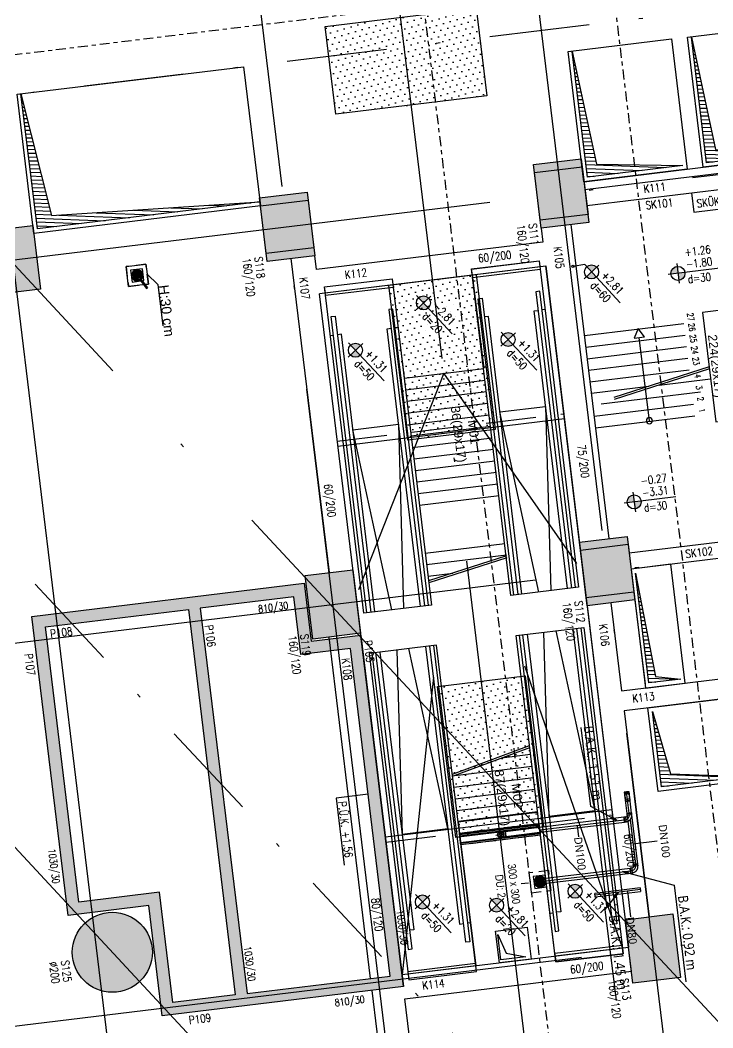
# Model space of a CAD drawing. Header units: millimetres. Extents: x 400408 to 401363, y 4543987 to 4544157.
# Drawn here: x 400448.41 to 400465.71, y 4544055.8 to 4544080.97 of the extents above; entities that cross this region are included whole.
import ezdxf
from ezdxf.enums import TextEntityAlignment as Align

# ---------------------------------------------------------------- set-up
doc = ezdxf.new("R2010")
doc.units = ezdxf.units.MM
for name, pattern in [('AKS', [3, 2.5, -0.25, 0, -0.25]), ('CENTER', [2, 1.25, -0.25, 0.25, -0.25]), ('CIZGI', [0.4, 0.25, -0.15]), ('CONTINU', [0]), ('DASHDOT2', [0.5, 0.25, -0.125, 0, -0.125]), ('HIDDEN', [0.375, 0.25, -0.125])]:
    doc.linetypes.add(name, pattern=pattern)
for name, color, linetype in [('aks prota', 2, 'AKS'), ('altlık_PROTA', 8, 'Continuous'), ('bosluk prota', 2, 'Continuous'), ('boşluk prota', 2, 'Continuous'), ('boşluk taraması prota', 252, 'Continuous'), ('kesit prota', 1, 'Continuous'), ('kiriş boyutu prota', 6, 'Continuous'), ('kiriş prota', 6, 'Continuous'), ('kolon prota', 1, 'Continuous'), ('kolon tarama prota', 252, 'Continuous'), ('lkolon prota', 4, 'Continuous'), ('lperde prota', 4, 'Continuous'), ('merdiven prota', 2, 'Continuous'), ('metraj prota', 2, 'Continuous'), ('not prota', 2, 'Continuous'), ('perde prota', 1, 'Continuous'), ('PRT-AL-TUNEL_EKSENI', 14, 'DASHDOT2'), ('PRT-MI-a_fit_drainage', 10, 'Continuous'), ('PRT-MI-ad_dim', 8, 'Continuous'), ('prt-s-taxis', 7, 'Continuous'), ('skesit prota', 7, 'Continuous'), ('st-s_level (kot)', 6, 'Continuous'), ('st-s_levelmark (kot işareti)', 4, 'Continuous'), ('st_s_not çizgisi', 4, 'CIZGI'), ('st_s_ölçü', 4, 'Continuous'), ('temel prota', 6, 'Continuous'), ('tkolon prota', 6, 'Continuous'), ('tnot prota', 4, 'Continuous'), ('tperde prota', 6, 'Continuous')]:
    doc.layers.add(name, color=color, linetype=linetype)
doc.styles.add('Arial', font='Arial.ttf')
doc.styles.add('Arial Narrow_2', font='Arial Narrow.ttf', dxfattribs={"height": 20})
doc.styles.add('OLCU', font='romanstw.shx')
doc.styles.add('PRT-MI-a_Arial', font='Arial.ttf', dxfattribs={"height": 30})
doc.styles.add('Segoe UI Light', font='', dxfattribs={"width": 0.9, "height": 200})
doc.styles.add('Segoe UI Light_1', font='', dxfattribs={"height": 200})
doc.styles.add('TKIRIS', font='romanstw.shx')
doc.styles.add('tkolon', font='romanstw.shx')
doc.styles.add('TNOT', font='romanstw.shx', dxfattribs={"width": 0.8, "height": 250})
doc.styles.get('Segoe UI Light').set_extended_font_data('Segoe UI Light')
doc.styles.get('Segoe UI Light_1').set_extended_font_data('Segoe UI Light')
pattern_1 = [(312.923994, (399610.2897, 4544334.8982), (0.170302485, 0.049990168), [0, -0.15875])]

# ---------------------------------------------------------------- blocks, each defined once
blk = doc.blocks.new('MEKANİK+2.81')
at = {"layer": 'altlık_PROTA'}
for points in [[(39533, -38578), (39606, -38446), (39570, -38432)], [(38249, -38566), (38145, -38676), (38178, -38699)], [(40033, -38738), (40125, -38858), (40153, -38830)], [(23306, -48817), (23403, -48817), (23381, -48779), (23640, -48630), (23625, -48604), (23366, -48753), (23344, -48715), (23285, -48817)]]:
    blk.add_hatch(color=256, dxfattribs=at).paths.add_polyline_path(points, flags=0)
for p, q in [((39533, -38578), (40025, -37336)), ((40025, -37336), (42455, -37336)), ((38877, -38235), (38877, -37624)), ((38106, -38176), (37569, -38176)), ((38105, -38235), (37569, -38235)), ((37657, -38172), (37625, -38172)), ((37796, -38172), (37752, -38172)), ((38150, -38172), (38106, -38172)), ((38150, -38176), (38106, -38176)), ((38150, -38235), (38106, -38235)), ((39390, -38176), (38150, -38176)), ((38269, -38235), (39389, -38235)), ((39434, -38172), (39390, -38172)), ((39434, -38235), (39390, -38235)), ((39988, -38189), (39988, -39329)), ((39988, -38189), (40077, -38189)), ((40033, -38189), (40033, -39329)), ((40077, -39329), (40077, -38189)), ((37569, -38294), (38106, -38294)), ((37625, -38299), (37657, -38299)), ((37752, -38299), (37796, -38299)), ((38106, -38294), (38150, -38294)), ((38106, -38299), (38150, -38299)), ((38150, -38294), (38157, -38294)), ((38157, -38294), (38162, -38294)), ((38163, -38294), (38301, -38294)), ((38185, -38334), (38185, -38378)), ((38190, -38378), (38190, -40508)), ((38249, -38378), (38249, -38334)), ((38249, -40508), (38249, -38378)), ((38301, -38294), (39390, -38294)), ((38308, -40508), (38308, -38378)), ((38312, -38378), (38312, -38334)), ((39390, -38299), (39434, -38299)), ((39469, -38334), (39469, -38378)), ((39474, -38378), (39474, -40505)), ((39533, -38378), (39533, -38334)), ((39533, -40505), (39533, -38378)), ((39570, -38432), (39533, -38578)), ((39533, -38578), (39606, -38446)), ((39606, -38446), (39570, -38432)), ((39592, -40505), (39592, -38378)), ((39596, -38378), (39596, -38334)), ((38249, -38566), (37819, -39167)), ((38249, -38566), (38145, -38676)), ((38145, -38676), (38178, -38699)), ((38178, -38699), (38249, -38566)), ((40033, -38517), (40677, -38517)), ((40033, -38738), (40125, -38858)), ((40153, -38830), (40033, -38738)), ((40033, -38738), (40422, -39127)), ((40125, -38858), (40153, -38830)), ((37819, -39167), (35834, -39167)), ((40422, -39127), (42708, -39127)), ((40077, -39329), (39988, -39329)), ((38249, -39562), (38539, -39562)), ((38124, -40508), (38154, -40508)), ((38124, -42508), (38124, -40508)), ((38154, -40508), (38169, -40508)), ((38154, -42508), (38154, -40508)), ((38169, -40508), (38324, -40508)), ((38169, -42508), (38169, -40508)), ((38190, -40508), (38190, -41365)), ((38308, -41365), (38308, -40508)), ((38324, -40508), (38344, -40508)), ((38324, -42508), (38324, -40508)), ((38344, -40508), (38374, -40508)), ((38344, -40508), (38344, -42508)), ((38374, -42508), (38374, -40508)), ((39683, -40505), (39383, -40505)), ((39383, -40505), (39383, -40805)), ((39469, -40512), (39469, -40531)), ((39474, -40505), (39474, -40512)), ((39528, -40515), (39528, -40535)), ((39538, -40535), (39538, -40515)), ((39592, -40512), (39592, -40505)), ((39596, -40531), (39596, -40512)), ((39683, -40805), (39683, -40505)), ((39413, -40650), (39393, -40650)), ((39393, -40660), (39413, -40660)), ((39433, -40655), (39633, -40655)), ((39458, -40650), (39438, -40650)), ((39438, -40660), (39458, -40660)), ((39469, -40531), (39469, -40554)), ((39469, -40554), (39469, -40557)), ((39503, -40650), (39483, -40650)), ((39483, -40660), (39503, -40660)), ((39528, -40560), (39528, -40580)), ((39528, -40605), (39528, -40626)), ((39528, -40685), (39528, -40705)), ((39528, -40730), (39528, -40750)), ((39528, -40775), (39528, -40795)), ((39533, -40755), (39533, -40555)), ((39538, -40580), (39538, -40560)), ((39538, -40626), (39538, -40605)), ((39538, -40705), (39538, -40685)), ((39538, -40750), (39538, -40730)), ((39538, -40795), (39538, -40775)), ((39582, -40650), (39562, -40650)), ((39562, -40660), (39582, -40660)), ((39596, -40554), (39596, -40531)), ((39596, -40557), (39596, -40554)), ((39628, -40650), (39607, -40650)), ((39607, -40660), (39628, -40660)), ((39673, -40650), (39653, -40650)), ((39653, -40660), (39673, -40660)), ((39383, -40805), (39683, -40805)), ((39533, -40948), (39533, -41128)), ((38149, -41508), (38349, -41508)), ((38185, -41365), (38185, -41410)), ((38249, -41608), (38249, -41408)), ((38312, -41410), (38312, -41365)), ((38154, -42508), (38124, -42508)), ((38169, -42508), (38154, -42508)), ((38324, -42508), (38169, -42508)), ((38344, -42508), (38324, -42508)), ((38374, -42508), (38344, -42508)), ((23035, -49067), (23035, -48567)), ((23035, -48567), (23535, -48567)), ((23576, -48335), (23285, -48567)), ((23535, -48567), (23535, -49067)), ((23576, -48335), (24611, -48335)), ((23435, -48667), (23135, -48667)), ((23135, -48667), (23135, -48967)), ((23165, -48812), (23145, -48812)), ((23145, -48822), (23165, -48822)), ((23185, -48817), (23285, -48817)), ((23210, -48812), (23190, -48812)), ((23190, -48822), (23210, -48822)), ((23256, -48812), (23235, -48812)), ((23235, -48822), (23256, -48822)), ((23280, -48677), (23280, -48697)), ((23280, -48722), (23280, -48742)), ((23280, -48767), (23280, -48788)), ((23344, -48715), (23285, -48817)), ((23344, -48715), (23285, -48817)), ((23285, -48917), (23285, -48717)), ((23285, -48817), (23403, -48817)), ((23403, -48817), (23285, -48817)), ((23290, -48697), (23290, -48677)), ((23290, -48742), (23290, -48722)), ((23290, -48788), (23290, -48767)), ((23315, -48822), (23335, -48822)), ((23366, -48753), (23344, -48715)), ((23366, -48753), (23344, -48715)), ((23360, -48822), (23380, -48822)), ((23625, -48604), (23366, -48753)), ((23366, -48753), (23625, -48604)), ((23381, -48779), (23640, -48630)), ((23381, -48779), (23640, -48630)), ((23403, -48817), (23381, -48779)), ((23381, -48779), (23403, -48817)), ((23425, -48812), (23405, -48812)), ((23405, -48822), (23425, -48822)), ((23435, -48713), (23435, -48667)), ((23435, -48967), (23435, -48748)), ((23640, -48630), (23625, -48604)), ((23640, -48630), (23625, -48604)), ((23535, -49067), (23035, -49067)), ((23135, -48967), (23435, -48967)), ((23280, -48847), (23280, -48867)), ((23280, -48892), (23280, -48912)), ((23280, -48937), (23280, -48957)), ((23290, -48867), (23290, -48847)), ((23290, -48912), (23290, -48892)), ((23290, -48957), (23290, -48937))]:
    blk.add_line(p, q, dxfattribs=at)
at = {"layer": 'altlık_PROTA', "flags": 128}
for points in [[(37752, -38178), (37746, -38178), (37741, -38178), (37735, -38178), (37730, -38178), (37725, -38178), (37719, -38178), (37714, -38178), (37709, -38178), (37704, -38178), (37699, -38178), (37694, -38178), (37689, -38178), (37684, -38178), (37680, -38178), (37675, -38178), (37671, -38178), (37666, -38178), (37662, -38178), (37658, -38178), (37657, -38178)], [(38260, -38224), (38256, -38219), (38251, -38215), (38246, -38211), (38241, -38208), (38236, -38204), (38231, -38201), (38226, -38198), (38220, -38195), (38215, -38192), (38209, -38190), (38203, -38187), (38197, -38185), (38191, -38184), (38185, -38182), (38179, -38181), (38173, -38180), (38167, -38179), (38160, -38178), (38154, -38178), (38150, -38178)], [(38306, -38334), (38306, -38327), (38305, -38321), (38305, -38315), (38304, -38309), (38303, -38303), (38301, -38297), (38300, -38291), (38298, -38285), (38296, -38279), (38294, -38273), (38291, -38267), (38288, -38262), (38285, -38256), (38282, -38251), (38279, -38246), (38275, -38241), (38271, -38236), (38267, -38231), (38263, -38227), (38260, -38224)], [(39544, -38224), (39540, -38219), (39535, -38215), (39530, -38211), (39525, -38208), (39520, -38204), (39515, -38201), (39510, -38198), (39504, -38195), (39498, -38192), (39493, -38190), (39487, -38187), (39481, -38185), (39475, -38184), (39469, -38182), (39463, -38181), (39457, -38180), (39451, -38179), (39444, -38178), (39438, -38178), (39434, -38178)], [(39590, -38334), (39590, -38327), (39589, -38321), (39589, -38315), (39588, -38309), (39587, -38303), (39585, -38297), (39584, -38291), (39582, -38285), (39580, -38279), (39578, -38273), (39575, -38267), (39572, -38262), (39569, -38256), (39566, -38251), (39563, -38246), (39559, -38241), (39555, -38236), (39551, -38231), (39547, -38227), (39544, -38224)], [(37657, -38292), (37661, -38292), (37665, -38292), (37669, -38292), (37673, -38292), (37678, -38292), (37682, -38292), (37687, -38292), (37692, -38292), (37697, -38292), (37702, -38292), (37707, -38292), (37712, -38292), (37717, -38292), (37723, -38292), (37728, -38292), (37733, -38292), (37739, -38292), (37744, -38292), (37750, -38292), (37752, -38292)], [(38150, -38292), (38152, -38292), (38154, -38293), (38155, -38293), (38157, -38293), (38159, -38293), (38160, -38294), (38162, -38294), (38163, -38295), (38165, -38295), (38166, -38296), (38168, -38296), (38169, -38297), (38171, -38298), (38172, -38299), (38174, -38300), (38175, -38301), (38176, -38302), (38178, -38303), (38179, -38304), (38179, -38305)], [(38179, -38305), (38181, -38306), (38182, -38307), (38183, -38308), (38184, -38310), (38185, -38311), (38186, -38312), (38186, -38314), (38187, -38315), (38188, -38317), (38189, -38318), (38189, -38320), (38190, -38321), (38190, -38323), (38191, -38324), (38191, -38326), (38191, -38328), (38191, -38329), (38191, -38331), (38192, -38333), (38192, -38334)], [(39434, -38292), (39436, -38292), (39438, -38293), (39439, -38293), (39441, -38293), (39442, -38293), (39444, -38294), (39446, -38294), (39447, -38295), (39449, -38295), (39450, -38296), (39452, -38296), (39453, -38297), (39455, -38298), (39456, -38299), (39458, -38300), (39459, -38301), (39460, -38302), (39461, -38303), (39463, -38304), (39463, -38305)], [(39463, -38305), (39465, -38306), (39466, -38307), (39467, -38308), (39468, -38310), (39469, -38311), (39470, -38312), (39470, -38314), (39471, -38315), (39472, -38317), (39472, -38318), (39473, -38320), (39474, -38321), (39474, -38323), (39474, -38324), (39475, -38326), (39475, -38328), (39475, -38329), (39475, -38331), (39476, -38333), (39476, -38334)], [(39476, -40628), (39476, -40625), (39476, -40622), (39476, -40619), (39476, -40616), (39476, -40613), (39476, -40610), (39476, -40606), (39476, -40603), (39476, -40599), (39476, -40596), (39476, -40592), (39476, -40588), (39476, -40584), (39476, -40580), (39476, -40577), (39476, -40573), (39476, -40569), (39476, -40565), (39476, -40561), (39476, -40557), (39476, -40557)], [(39476, -40655), (39476, -40655), (39476, -40655), (39476, -40655), (39476, -40654), (39476, -40653), (39476, -40652), (39476, -40651), (39476, -40650), (39476, -40649), (39476, -40647), (39476, -40646)], [(39533, -40712), (39530, -40712), (39528, -40712), (39526, -40712), (39524, -40712), (39521, -40711), (39519, -40711), (39517, -40710), (39515, -40709), (39513, -40709), (39510, -40708), (39508, -40707), (39506, -40706), (39504, -40705), (39502, -40704), (39500, -40702), (39499, -40701), (39497, -40700), (39495, -40698), (39493, -40697), (39492, -40695), (39490, -40693), (39489, -40692), (39487, -40690), (39486, -40688), (39485, -40686), (39483, -40684), (39482, -40682), (39481, -40680), (39480, -40678), (39479, -40676), (39479, -40674), (39478, -40672), (39477, -40669), (39477, -40667), (39476, -40665), (39476, -40663), (39476, -40660), (39476, -40658), (39476, -40656), (39476, -40655)], [(39590, -40655), (39590, -40658), (39590, -40660), (39589, -40662), (39589, -40664), (39589, -40667), (39588, -40669), (39588, -40671), (39587, -40673), (39586, -40675), (39585, -40677), (39584, -40680), (39583, -40682), (39582, -40684), (39581, -40686), (39580, -40688), (39579, -40689), (39577, -40691), (39576, -40693), (39574, -40695), (39572, -40696), (39571, -40698), (39569, -40699), (39567, -40701), (39565, -40702), (39564, -40703), (39562, -40705), (39560, -40706), (39558, -40707), (39555, -40708), (39553, -40708), (39551, -40709), (39549, -40710), (39547, -40711), (39545, -40711), (39542, -40712), (39540, -40712), (39538, -40712), (39536, -40712), (39533, -40712), (39533, -40712)], [(39590, -40557), (39590, -40561), (39590, -40565), (39590, -40569), (39590, -40573), (39590, -40577), (39590, -40580), (39590, -40584), (39590, -40588), (39590, -40592), (39590, -40595), (39590, -40599), (39590, -40603), (39590, -40606), (39590, -40609), (39590, -40613), (39590, -40616), (39590, -40619), (39590, -40622), (39590, -40625), (39590, -40628)], [(39590, -40646), (39590, -40647), (39590, -40649), (39590, -40650), (39590, -40651), (39590, -40652), (39590, -40653), (39590, -40654), (39590, -40655), (39590, -40655), (39590, -40655), (39590, -40655)], [(38192, -41481), (38192, -41478), (38192, -41475), (38192, -41472), (38192, -41469), (38192, -41466), (38192, -41462), (38192, -41459), (38192, -41456), (38192, -41452), (38192, -41448), (38192, -41445), (38192, -41441), (38192, -41437), (38192, -41433), (38192, -41429), (38192, -41426), (38192, -41422), (38192, -41418), (38192, -41414), (38192, -41410), (38192, -41410)], [(38192, -41508), (38192, -41508), (38192, -41508), (38192, -41507), (38192, -41507), (38192, -41506), (38192, -41505), (38192, -41504), (38192, -41503), (38192, -41502), (38192, -41500), (38192, -41499)], [(38306, -41410), (38306, -41414), (38306, -41418), (38306, -41422), (38306, -41425), (38306, -41429), (38306, -41433), (38306, -41437), (38306, -41441), (38306, -41445), (38306, -41448), (38306, -41452), (38306, -41455), (38306, -41459), (38306, -41462), (38306, -41466), (38306, -41469), (38306, -41472), (38306, -41475), (38306, -41478), (38306, -41481)], [(38306, -41499), (38306, -41500), (38306, -41502), (38306, -41503), (38306, -41504), (38306, -41505), (38306, -41506), (38306, -41507), (38306, -41507), (38306, -41508), (38306, -41508), (38306, -41508)]]:
    blk.add_lwpolyline(points, dxfattribs=at)
at = {"layer": 'altlık_PROTA'}
for centre, radius, start, end in [((39533, -40655), 140, 92.0467, 177.9533), ((39533, -40655), 140, 2.0467, 87.9533), ((39533, -40655), 140, 182.0467, 267.9533), ((39533, -40655), 120, 92.388, 177.612), ((39533, -40655), 120, 182.388, 267.612), ((39533, -40655), 95, 93.017, 176.983), ((39533, -40655), 95, 183.017, 266.983), ((39533, -40655), 75, 93.8226, 176.1774), ((39533, -40655), 75, 183.8226, 266.1774), ((39533, -40655), 63.8, 90, 270), ((39533, -40655), 59, 0, 180), ((39533, -40655), 59, 180, 0), ((39533, -40655), 50, 95.7392, 174.2608), ((39533, -40655), 50, 185.7392, 264.2608), ((39533, -40655), 30, 99.5941, 170.4059), ((39533, -40685), 29.5, 90, 270), ((39533, -40655), 30, 189.5941, 260.4059), ((39533, -40655), 63.8, 270, 90), ((39533, -40626), 29.5, 270, 90), ((39533, -40655), 120, 2.388, 87.612), ((39533, -40655), 95, 3.017, 86.983), ((39533, -40655), 75, 3.8226, 86.1774), ((39533, -40655), 50, 5.7392, 84.2608), ((39533, -40655), 30, 9.5941, 80.4059), ((39533, -40655), 95, 273.017, 356.983), ((39533, -40655), 75, 273.8226, 356.1774), ((39533, -40655), 140, 272.0467, 357.9533), ((39533, -40655), 120, 272.388, 357.612), ((39533, -40655), 50, 275.7392, 354.2608), ((39533, -40655), 30, 279.5941, 350.4059), ((38249, -41508), 63.8, 90, 270), ((38249, -41508), 59, 0, 180), ((38249, -41508), 59, 180, 0), ((38249, -41508), 50, 90, 270), ((38249, -41508), 63.8, 270, 90), ((38249, -41508), 50, 270, 90), ((23285, -48817), 140, 92.0467, 177.9533), ((23285, -48817), 140, 182.0467, 267.9533), ((23285, -48817), 120, 92.388, 177.612), ((23285, -48817), 120, 182.388, 267.612), ((23285, -48817), 95, 93.017, 176.983), ((23285, -48817), 95, 183.017, 266.983), ((23285, -48817), 75, 93.8226, 176.1774), ((23285, -48817), 75, 183.8226, 266.1774), ((23285, -48817), 59, 60, 180), ((23285, -48817), 59, 180, 0), ((23285, -48817), 50, 95.7392, 174.2608), ((23285, -48817), 50, 185.7392, 264.2608), ((23285, -48817), 30, 99.5941, 170.4059), ((23285, -48847), 29.5, 90, 270), ((23285, -48817), 30, 189.5941, 260.4059), ((23285, -48788), 29.5, 27.1261, 90), ((23285, -48817), 140, 36.2096, 87.9533), ((23285, -48817), 120, 37.2451, 87.612), ((23285, -48817), 95, 60.5108, 86.983), ((23285, -48817), 75, 60.009, 86.1774), ((23285, -48817), 50, 60.0101, 84.2608), ((23285, -48817), 30, 59.9958, 80.4059), ((23285, -48817), 95, 273.017, 356.983), ((23285, -48817), 75, 273.8226, 356.1774), ((23285, -48817), 140, 272.0467, 357.9533), ((23285, -48817), 120, 272.388, 357.612), ((23285, -48817), 50, 275.7392, 354.2608), ((23285, -48817), 30, 279.5941, 350.4059), ((23285, -48817), 120, 2.388, 22.7634), ((23285, -48817), 140, 2.0467, 23.7946)]:
    blk.add_arc(centre, radius, start, end, dxfattribs=at)
for centre, major_axis, ratio, start_param, end_param in [((37569, -38235), (0, 59), 0.01005, 0, 1.570796), ((37569, -38235), (0, 59), 0.01005, 1.570796, 3.141593), ((37625, -38235), (0, 63.8), 0.707107, 0.368698, 1.570796), ((37625, -38235), (0, 63.8), 0.707107, 1.570796, 2.772895), ((37625, -38235), (0, 63.8), 0.707107, 0, 0.367917), ((37657, -38235), (0, 63.8), 0.707107, 0.368698, 1.570796), ((37657, -38235), (0, 63.8), 0.707107, 1.570796, 2.772895), ((37657, -38235), (0, 57.2), 0.707107, 6.164486, 7.853982), ((37657, -38235), (0, 57.2), 0.707107, 1.570796, 3.252908), ((37657, -38235), (0, 63.8), 0.707107, 5.915268, 6.651103), ((37657, -38235), (0, 63.8), 0.707107, 5.827151, 5.914488), ((37752, -38235), (0, 63.8), 0.01, 0, 0.367917), ((37752, -38235), (0, 63.8), 0.01, 0.368698, 1.570796), ((37752, -38235), (0, 63.8), 0.01, 1.570796, 2.772895), ((37796, -38235), (0, 63.8), 0.01, 5.915268, 6.651103), ((37796, -38235), (0, 59), 0.01, 0, 1.570796), ((37796, -38235), (0, 63.8), 0.01, 4.712389, 5.914488), ((37796, -38235), (0, 63.8), 0.01, 0.368698, 1.570796), ((37796, -38235), (0, 59), 0.01, 1.570796, 3.141593), ((37796, -38235), (0, 63.8), 0.01, 1.570796, 2.772895), ((37796, -38235), (0, 63.8), 0.01, 3.51029, 4.712389), ((38106, -38235), (0, 63.8), 0.01, 6.273186, 9.414779), ((38106, -38235), (0, 59), 0.01005, 0, 1.275041), ((38106, -38235), (0, 59), 0.01005, 1.844073, 3.141593), ((38106, -38235), (0, 59), 0.01005, 4.712389, 6.283185), ((38106, -38235), (0, 59), 0.01005, 3.141593, 4.712389), ((38150, -38235), (0, 63.8), 0.01, 6.273186, 9.414779), ((38150, -38235), (0, 63.8), 0.01, 5.838733, 6.273186), ((38150, -38235), (0, 57.1), 0.01, 6.273186, 9.414779), ((38150, -38235), (0, 57.1), 0.01, 6.273186, 6.283185), ((38150, -38334), (69.6, 69.6), 0.9999, 5.497837, 7.068533), ((39390, -38235), (0, 63.8), 0.01, 6.273186, 9.414779), ((39390, -38235), (0, 59), 0.01, 0, 1.293708), ((39390, -38235), (0, 59), 0.01, 1.838659, 3.141593), ((39390, -38235), (0, 59), 0.01, 4.712389, 6.283185), ((39390, -38235), (0, 59), 0.01, 3.141593, 4.712389), ((39434, -38235), (0, 63.8), 0.01, 6.273186, 9.414779), ((39434, -38235), (0, 63.8), 0.01, 5.838733, 6.273186), ((39434, -38235), (0, 57.1), 0.01, 6.273186, 9.414779), ((39434, -38235), (0, 57.1), 0.01, 6.273186, 6.283185), ((39434, -38334), (69.6, 69.6), 0.9999, 5.497837, 7.068533), ((37625, -38235), (0, 63.8), 0.707107, 2.773675, 3.141593), ((37657, -38235), (0, 63.8), 0.707107, 2.773675, 3.50951), ((37657, -38235), (0, 63.8), 0.707107, 3.51029, 3.595418), ((37752, -38235), (0, 63.8), 0.01, 2.773675, 3.141593), ((37796, -38235), (0, 63.8), 0.01, 2.773675, 3.50951), ((38150, -38235), (0, 63.8), 0.01, 3.141593, 3.586543), ((38249, -38334), (63.8, 0), 0.01, 0.009999, 3.151592), ((38249, -38378), (-63.8, 0), 0.01, 3.151592, 6.293184), ((38249, -38378), (63.8, 0), 0.01, 3.151592, 3.510267), ((38249, -38378), (63.8, 0), 0.01, 3.511047, 4.460589), ((38249, -38378), (-59, 0), 0.01, 4.974188, 6.283185), ((38249, -38378), (-63.8, 0), 0.01, 1.580795, 2.773437), ((38249, -38378), (59, 0), 0.01, 0, 1.308997), ((38249, -38378), (63.8, 0), 0.01, 5.91581, 6.283185), ((39434, -38235), (0, 63.8), 0.01, 3.141593, 3.586543), ((39533, -38334), (63.8, 0), 0.01, 0.009999, 3.151592), ((39533, -38378), (63.8, 0), 0.01, 0.009999, 3.151592), ((39533, -38378), (63.8, 0), 0.01, 3.151592, 3.510267), ((39533, -38378), (63.8, 0), 0.01, 3.511047, 4.460589), ((39533, -38378), (-59, 0), 0.01, 4.974188, 6.283185), ((39533, -38378), (63.8, 0), 0.01, 4.722388, 5.915027), ((39533, -38378), (59, 0), 0.01, 0, 1.308997), ((39533, -38378), (63.8, 0), 0.01, 5.915807, 6.283185), ((39533, -40512), (63.8, 0), 0.01, 1.570796, 3.141593), ((39533, -40512), (59, 0), 0.01, 1.570796, 3.141593), ((39533, -40512), (59, 0), 0.01, 3.141593, 4.712389), ((39533, -40512), (59, 0), 0.01, 0, 1.570796), ((39533, -40512), (-59, 0), 0.01, 1.570796, 3.141593), ((39533, -40512), (63.8, 0), 0.01, 0, 1.570796), ((39533, -40557), (63.8, 0), 0.01, 1.570796, 3.621282), ((39533, -40557), (-57.1, 0), 0.01, 4.712389, 6.457718), ((39533, -40557), (57.1, 0), 0.01, 0.523599, 1.570796), ((39533, -40557), (63.8, 0), 0.01, 5.803368, 7.853982), ((39533, -40557), (57.2, 0), 0.01, 6.108652, 6.78099), ((38249, -41365), (63.8, 0), 0.01, 1.570801, 3.141593), ((38249, -41410), (63.8, 0), 0.01, 1.570801, 3.141593), ((38249, -41410), (63.8, 0), 0.01, 3.141597, 3.621279), ((38249, -41365), (-59, 0), 0.01, 4.712389, 6.283185), ((38249, -41365), (59, 0), 0.01, 3.141593, 4.712389), ((38249, -41410), (-57.2, 0), 0.01, 4.712394, 6.457723), ((38249, -41365), (-59, 0), 0.01, 3.141593, 4.712389), ((38249, -41365), (59, 0), 0.01, 4.712389, 6.283185), ((38249, -41365), (-63.8, 0), 0.01, 3.141597, 4.712394), ((38249, -41410), (57.1, 0), 0.01, 6.108657, 7.853986), ((38249, -41410), (63.8, 0), 0.01, 0.000005, 1.570801), ((38249, -41410), (63.8, 0), 0.01, 5.803365, 6.283185)]:
    blk.add_ellipse(centre, major_axis=major_axis, ratio=ratio, start_param=start_param, end_param=end_param, dxfattribs=at)
at = {"layer": 'altlık_PROTA', "style": 'Arial'}
blk.add_text('H:30 cm', height=250, dxfattribs=at).set_placement((23599, -48322))
at = {"layer": 'altlık_PROTA', "char_height": 250, "attachment_point": 1, "line_spacing_factor": 1.142579, "style": 'Segoe UI Light'}
for s, insert, width in [('B.A.K.: 0.92 m', (40302, -37029), 2444.47), ('B.A.K.: 1.51 m', (35814, -38856), 2306.23), ('B.A.K.: 1.45 m', (40582, -38804), 2381.63)]:
    blk.add_mtext(s, dxfattribs=dict(at, insert=insert, width=width))
at = {"layer": 'altlık_PROTA', "char_height": 200, "attachment_point": 1}
for s, insert, width, style in [('DN100', (38484, -37345), 945.99, 'Segoe UI Light_1'), ('DN80', (40677, -38433), 825.74, 'Segoe UI Light_1'), ('DN100', (38539, -39478), 945.99, 'Segoe UI Light_1'), ('300 x 300', (39007, -41206), 1266.67, 'Arial Narrow_2'), ('DU: 2', (39232, -41550), 721.52, 'Arial Narrow_2')]:
    blk.add_mtext(s, dxfattribs=dict(at, insert=insert, width=width, style=style))
blk = doc.blocks.new('yürüyen mer 2')
at = {"color": 253}
blk.add_lwpolyline([(52651, 3429.1), (52651, 3599.1)], dxfattribs=at)
at = {"layer": 'st_s_ölçü', "color": 252, "ltscale": 0.1}
blk.add_line((53451.2, 3599.1), (53451.2, 3429.1), dxfattribs=at)
for points in [[(52651, 3599.1), (53472.2, 3599.1), (53472.2, 3429.1), (52651, 3429.1)], [(52651, 3591.6), (53396.5, 3591.6), (53396.5, 3581.8), (52651, 3581.8)], [(52651, 3571.6), (53349.5, 3571.6), (53349.5, 3581.8)], [(53349.5, 3599.1), (53349.5, 3591.6)], [(52651, 3529.1), (53109.3, 3571.6), (53109.3, 3456.6), (52651, 3499.1)], [(52651, 3456.6), (53349.5, 3456.6), (53349.5, 3446.3)], [(52651, 3436.6), (53396.5, 3436.6), (53396.5, 3446.3), (52651, 3446.3)], [(53349.5, 3429.1), (53349.5, 3436.6)]]:
    blk.add_lwpolyline(points, dxfattribs=at)
blk = doc.blocks.new('Stair_Anotation')
at = {"color": 0, "style": 'PRT-MI-a_Arial'}
blk.add_attdef('M.ADI', text='', height=0.2, dxfattribs=at).set_placement((0, 0), align=Align.BOTTOM_CENTER)
blk.add_attdef('BAS.SAYI-(EN-RIHT)', text='', height=0.2, dxfattribs=at).set_placement((0, -0.08), align=Align.TOP_CENTER)
blk = doc.blocks.new('PLAN_KOT')
at = {"layer": 'st-s_levelmark (kot işareti)'}
h = blk.add_hatch(color=256, dxfattribs=at)
h.paths.add_polyline_path([(0, 17.5, 0.414214), (-17.5, 0), (0, 0)])
h.paths.add_polyline_path([(17.5, 0), (0, 0), (0, -17.5, 0.414214)])
for p, q in [((105, 0), (-25, 0)), ((0, 25), (0, -25))]:
    blk.add_line(p, q, dxfattribs=at)
blk.add_circle((0, 0), 17.5, dxfattribs=at)
at = {"layer": 'st-s_level (kot)', "color": 6, "style": 'OLCU', "width": 0.8}
for tag, p in [('KOT', (22.7, 9.8)), ('DÖŞEME_KALINLIĞI', (22.7, -27.6))]:
    blk.add_attdef(tag, p, '', height=20, dxfattribs=at)
blk = doc.blocks.new('*U11')
at = {"layer": 'metraj prota', "color": 4}
blk.add_lwpolyline([(-232, 0), (-209.5, 13), (-209.5, -13)], close=True, dxfattribs=at)
blk.add_lwpolyline([(0, 0), (-209.5, 0)], dxfattribs=at)
blk.add_circle((0, 0), 7.5, dxfattribs=at)
blk = doc.blocks.new('YER SUZGECI_20x20')
at = {"color": 2}
blk.add_lwpolyline([(-20, 0), (0, 0), (0, 20), (-20, 20)], close=True, dxfattribs=at)
for points in [[(0, 20), (-20, 0)], [(-20, 20), (0, 0)]]:
    blk.add_lwpolyline(points, dxfattribs=at)
blk.add_circle((-10, 10), 7, dxfattribs=at)

msp = doc.modelspace()

# ---------------------------------------------------------------- hatches: boundary and pattern name
at = {"layer": 'boşluk taraması prota', "ltscale": 2}
h = msp.add_hatch(dxfattribs=at)
h.set_pattern_fill('ANSI31', color=256, scale=0.03, angle=-47.076, style=0)
h.set_pattern_definition([(357.923994, (399681.0693, 4544262.56294), (0.003450452, 0.095187483), [])])
h.paths.add_polyline_path([(400465.781, 4544077.735), (400467.937, 4544077.699), (400465.555, 4544077.406), (400465.174, 4544080.543)])
h = msp.add_hatch(dxfattribs=at)
h.set_pattern_fill('ANSI31', color=256, scale=0.03, angle=-47.076, style=0)
h.set_pattern_definition([(357.923994, (399678.09421, 4544262.20165), (0.003450452, 0.095187483), [])])
h.paths.add_polyline_path([(400462.806, 4544077.374), (400464.962, 4544077.338), (400462.58, 4544077.044), (400462.199, 4544080.182)])
h = msp.add_hatch(dxfattribs=at)
h.set_pattern_fill('ANSI31', color=256, scale=0.03, angle=-47.076, style=0)
h.set_pattern_definition([(357.923994, (399678.3672, 4544262.16807), (0.003450452, 0.095187483), [])])
h.paths.add_polyline_path([(400449.189, 4544076.084), (400454.395, 4544076.428), (400448.835, 4544075.753), (400448.426, 4544079.128)])
h = msp.add_hatch(dxfattribs=at)
h.set_pattern_fill('ANSI31', color=256, scale=0.03, angle=-47.076, style=0)
h.set_pattern_definition([(357.923994, (399679.62824, 4544249.56949), (0.003450452, 0.095187483), [])])
h.paths.add_polyline_path([(400464.277, 4544064.571), (400464.908, 4544064.509), (400464.114, 4544064.412), (400463.781, 4544067.152)])
h = msp.add_hatch(dxfattribs=at)
h.set_pattern_fill('ANSI31', color=256, scale=0.03, angle=-47.076, style=0)
h.set_pattern_definition([(357.923994, (399679.94364, 4544246.9723), (0.003450452, 0.095187483), [])])
h.paths.add_polyline_path([(400464.655, 4544062.145), (400466.811, 4544062.109), (400464.429, 4544061.815), (400464.2, 4544063.7)])
at = {"layer": 'kolon tarama prota'}
h = msp.add_hatch(dxfattribs=at)
h.set_pattern_fill('DOTS', color=2, scale=0.1, angle=-47.076)
h.set_pattern_definition(pattern_1)
h.paths.add_polyline_path([(400460.066, 4544079.081), (400459.8, 4544081.265), (400456.028, 4544080.807), (400456.293, 4544078.623)])
h = msp.add_hatch(color=256, dxfattribs=at)
h.dxf.hatch_style = 1
h.paths.add_polyline_path([(400462.423, 4544077.504), (400462.616, 4544075.916), (400461.425, 4544075.771), (400461.232, 4544077.359)])
h = msp.add_hatch(color=256, dxfattribs=at)
h.dxf.hatch_style = 1
h.paths.add_polyline_path([(400455.573, 4544076.672), (400455.766, 4544075.084), (400454.575, 4544074.939), (400454.382, 4544076.527)])
h = msp.add_hatch(color=256, dxfattribs=at)
h.dxf.hatch_style = 1
h.paths.add_polyline_path([(400448.724, 4544075.84), (400448.917, 4544074.252), (400447.725, 4544074.107), (400447.532, 4544075.696)])
h = msp.add_hatch(dxfattribs=at)
h.set_pattern_fill('DOTS', color=2, scale=0.1, angle=-47.076)
h.set_pattern_definition(pattern_1)
h.paths.add_polyline_path([(400460.272, 4544070.745), (400459.802, 4544074.617), (400457.618, 4544074.352), (400458.088, 4544070.48)])
h = msp.add_hatch(color=256, dxfattribs=at)
h.dxf.hatch_style = 1
h.paths.add_polyline_path([(400463.568, 4544068.073), (400463.761, 4544066.485), (400462.57, 4544066.34), (400462.377, 4544067.928)])
h = msp.add_hatch(color=256, dxfattribs=at)
h.dxf.hatch_style = 1
h.paths.add_polyline_path([(400456.719, 4544067.241), (400456.911, 4544065.653), (400455.72, 4544065.508), (400455.527, 4544067.097)])
h = msp.add_hatch(color=256, dxfattribs=at)
h.dxf.hatch_style = 1
h.paths.add_polyline_path([(400457.983, 4544056.826), (400451.957, 4544056.094), (400451.623, 4544058.849), (400449.608, 4544058.604), (400448.701, 4544066.074), (400455.501, 4544066.9), (400455.677, 4544065.453), (400456.918, 4544065.603)])
h.paths.add_polyline_path([(400457.649, 4544057.087), (400456.656, 4544065.269), (400455.415, 4544065.119), (400455.239, 4544066.566), (400452.906, 4544066.283), (400454.076, 4544056.653)], flags=16)
h.paths.add_polyline_path([(400452.609, 4544066.246), (400453.778, 4544056.617), (400452.219, 4544056.428), (400451.884, 4544059.183), (400449.87, 4544058.938), (400449.035, 4544065.813)], flags=16)
h = msp.add_hatch(dxfattribs=at)
h.set_pattern_fill('DOTS', color=2, scale=0.1, angle=-47.076)
h.set_pattern_definition(pattern_1)
h.paths.add_polyline_path([(400461.478, 4544060.818), (400461.02, 4544064.59), (400458.836, 4544064.325), (400459.294, 4544060.553)])
h = msp.add_hatch(color=256, dxfattribs=at)
h.dxf.hatch_style = 1
edge = h.paths.add_edge_path()
edge.add_arc((400450.709, 4544057.684), 1, -47.076, 312.924)
h = msp.add_hatch(color=256, dxfattribs=at)
h.dxf.hatch_style = 1
h.paths.add_polyline_path([(400464.714, 4544058.642), (400464.906, 4544057.054), (400463.715, 4544056.909), (400463.522, 4544058.498)])

# ---------------------------------------------------------------- linework, layer by layer
at = {"layer": 'aks prota', "ltscale": 10}
for p, q in [((400470.204, 4544008.457), (400458.953, 4544101.104)), ((400470.204, 4544008.457), (400458.953, 4544101.104)), ((400466.206, 4544012.755), (400455.528, 4544100.688)), ((400466.206, 4544012.755), (400455.528, 4544100.688)), ((400466.206, 4544012.755), (400455.528, 4544100.688)), ((400462.209, 4544017.053), (400452.103, 4544100.272)), ((400462.209, 4544017.053), (400452.103, 4544100.271)), ((400454.214, 4544025.649), (400445.253, 4544099.44)), ((400454.214, 4544025.649), (400445.253, 4544099.44)), ((400454.214, 4544025.649), (400445.253, 4544099.44)), ((400512.214, 4544006.089), (400428.167, 4544096.459)), ((400512.214, 4544006.089), (400428.167, 4544096.459)), ((400504.965, 4543999.347), (400420.917, 4544089.717)), ((400504.965, 4543999.347), (400420.917, 4544089.717)), ((400435.319, 4544073.407), (400481.679, 4544079.036)), ((400435.319, 4544073.407), (400481.679, 4544079.036)), ((400435.319, 4544073.407), (400481.679, 4544079.036)), ((400436.465, 4544063.976), (400482.824, 4544069.606)), ((400436.465, 4544063.976), (400482.824, 4544069.606)), ((400436.465, 4544063.976), (400482.824, 4544069.606)), ((400437.61, 4544054.546), (400483.969, 4544060.176)), ((400437.61, 4544054.545), (400483.969, 4544060.175))]:
    msp.add_line(p, q, dxfattribs=at)
at = {"layer": 'bosluk prota'}
msp.add_lwpolyline([(400460.417, 4544057.498), (400460.341, 4544058.127), (400460.544, 4544057.663), (400461.042, 4544057.574)], close=True, dxfattribs=at)
at = {"layer": 'boşluk prota', "ltscale": 0.05}
for points in [[(400465.781, 4544077.735), (400467.937, 4544077.699), (400465.555, 4544077.406), (400465.174, 4544080.543)], [(400462.806, 4544077.374), (400464.962, 4544077.338), (400462.58, 4544077.044), (400462.199, 4544080.182)], [(400449.189, 4544076.084), (400454.395, 4544076.428), (400448.835, 4544075.753), (400448.426, 4544079.128)], [(400464.277, 4544064.571), (400464.908, 4544064.509), (400464.114, 4544064.412), (400463.781, 4544067.152)], [(400464.655, 4544062.145), (400466.542, 4544062.076), (400464.429, 4544061.815), (400464.2, 4544063.7)]]:
    msp.add_lwpolyline(points, close=True, dxfattribs=at)
at = {"layer": 'kesit prota', "color": 5}
msp.add_lwpolyline([(400459.348, 4544060.951), (400459.384, 4544060.654), (400461.368, 4544060.894), (400461.331, 4544061.192)], close=True, dxfattribs=at)
at = {"layer": 'kiriş prota'}
for p, q in [((400462.492, 4544076.933), (400468.151, 4544077.62)), ((400462.516, 4544076.734), (400468.175, 4544077.422)), ((400462.565, 4544076.337), (400468.223, 4544077.025)), ((400463.122, 4544068.019), (400462.169, 4544075.861)), ((400459.703, 4544074.605), (400461.539, 4544074.828)), ((400461.539, 4544074.832), (400463.606, 4544057.812)), ((400462.377, 4544067.928), (400461.539, 4544074.828)), ((400459.702, 4544074.609), (400459.986, 4544072.271)), ((400455.881, 4544074.141), (400457.717, 4544074.364)), ((400457.717, 4544074.368), (400458.001, 4544072.03)), ((400458.001, 4544072.026), (400459.987, 4544072.267)), ((400462.003, 4544071.008), (400456.345, 4544070.321)), ((400457.529, 4544060.567), (400463.188, 4544061.254))]:
    msp.add_line(p, q, dxfattribs=at)
at = {"layer": 'kiriş prota', "linetype": 'HIDDEN', "ltscale": 5}
for p, q in [((400456.329, 4544070.451), (400461.987, 4544071.138)), ((400457.545, 4544060.434), (400463.204, 4544061.121))]:
    msp.add_line(p, q, dxfattribs=at)
at = {"layer": 'kiriş prota'}
for points in [[(400467.756, 4544080.871), (400468.151, 4544077.62), (400465.47, 4544077.295), (400465.076, 4544080.546)], [(400464.679, 4544080.498), (400465.072, 4544077.246), (400462.491, 4544076.933), (400462.098, 4544080.184)], [(400453.985, 4544079.803), (400454.406, 4544076.329), (400448.748, 4544075.642), (400448.327, 4544079.116)], [(400463.668, 4544067.254), (400464.028, 4544064.285), (400465.021, 4544064.405), (400464.661, 4544067.375)], [(400466.57, 4544064.09), (400466.824, 4544062.005), (400464.342, 4544061.704), (400464.089, 4544063.788)]]:
    msp.add_lwpolyline(points, close=True, dxfattribs=at)
for points in [[(400461.425, 4544075.771), (400461.467, 4544075.424), (400455.808, 4544074.736), (400455.766, 4544075.084)], [(400455.171, 4544075.011), (400456.123, 4544067.169)], [(400455.881, 4544074.141), (400455.881, 4544074.141), (400461.539, 4544074.828)], [(400463.606, 4544057.807), (400461.77, 4544057.584), (400461.368, 4544060.894), (400459.384, 4544060.654), (400459.79, 4544057.343), (400457.948, 4544057.12), (400455.882, 4544074.133)], [(400466.048, 4544073.738), (400465.453, 4544073.666), (400465.784, 4544070.936), (400466.38, 4544071.008), (400466.048, 4544073.738)], [(400469.278, 4544068.338), (400463.62, 4544067.651)], [(400469.326, 4544067.941), (400463.668, 4544067.254)], [(400463.737, 4544066.683), (400464.016, 4544064.384)], [(400462.57, 4544066.34), (400463.522, 4544058.498)], [(400463.166, 4544066.412), (400463.433, 4544064.212)], [(400456.117, 4544065.557), (400457.153, 4544057.027)], [(400458.76, 4544050.43), (400458.02, 4544056.524), (400463.679, 4544057.211), (400463.606, 4544057.807), (400457.948, 4544057.12), (400456.911, 4544065.653)], [(400463.433, 4544064.212), (400470.282, 4544065.044)], [(400470.343, 4544064.548), (400463.493, 4544063.716)], [(400463.493, 4544063.716), (400464.118, 4544058.57)], [(400457.189, 4544056.729), (400457.942, 4544050.532)]]:
    msp.add_lwpolyline(points, dxfattribs=at)
at = {"layer": 'kolon prota', "color": 1}
for points in [[(400462.423, 4544077.504), (400462.616, 4544075.916), (400461.425, 4544075.771), (400461.232, 4544077.359)], [(400455.573, 4544076.672), (400455.766, 4544075.084), (400454.575, 4544074.939), (400454.382, 4544076.527)], [(400448.724, 4544075.84), (400448.917, 4544074.252), (400447.725, 4544074.107), (400447.532, 4544075.696)], [(400463.568, 4544068.073), (400463.761, 4544066.485), (400462.57, 4544066.34), (400462.377, 4544067.928)], [(400456.719, 4544067.241), (400456.911, 4544065.653), (400455.72, 4544065.508), (400455.527, 4544067.097)], [(400464.714, 4544058.642), (400464.906, 4544057.054), (400463.715, 4544056.909), (400463.522, 4544058.498)]]:
    msp.add_lwpolyline(points, close=True, dxfattribs=at)
at = {"layer": 'kolon prota', "color": 5, "linetype": 'HIDDEN', "ltscale": 5}
for points in [[(400462.447, 4544077.305), (400462.592, 4544076.114), (400461.401, 4544075.969), (400461.256, 4544077.161)], [(400455.597, 4544076.474), (400455.742, 4544075.282), (400454.551, 4544075.138), (400454.406, 4544076.329)], [(400463.592, 4544067.875), (400463.737, 4544066.683), (400462.546, 4544066.539), (400462.401, 4544067.73)]]:
    msp.add_lwpolyline(points, close=True, dxfattribs=at)
at = {"layer": 'kolon prota', "color": 1}
msp.add_circle((400450.709, 4544057.684), 1, dxfattribs=at)
at = {"layer": 'merdiven prota', "linetype": 'HIDDEN', "ltscale": 10}
for p, q in [((400462.501, 4544073.087), (400465.479, 4544073.448)), ((400462.536, 4544072.799), (400465.514, 4544073.161)), ((400462.571, 4544072.511), (400465.549, 4544072.873)), ((400462.606, 4544072.223), (400465.584, 4544072.585)), ((400458, 4544072.026), (400459.988, 4544072.267)), ((400462.641, 4544071.935), (400465.565, 4544072.29)), ((400464.372, 4544071.853), (400465.654, 4544072.009)), ((400460.023, 4544071.968), (400458.035, 4544071.727)), ((400462.676, 4544071.647), (400464.11, 4544071.822)), ((400460.058, 4544071.68), (400458.07, 4544071.439)), ((400462.917, 4544071.384), (400465.689, 4544071.721)), ((400460.093, 4544071.392), (400458.105, 4544071.151)), ((400462.746, 4544071.072), (400465.724, 4544071.433)), ((400460.128, 4544071.104), (400458.14, 4544070.863)), ((400462.781, 4544070.784), (400465.759, 4544071.145)), ((400460.163, 4544070.817), (400458.175, 4544070.575)), ((400460.198, 4544070.529), (400458.21, 4544070.287)), ((400460.233, 4544070.241), (400458.245, 4544069.999)), ((400460.268, 4544069.953), (400458.28, 4544069.711)), ((400460.303, 4544069.665), (400458.315, 4544069.424)), ((400460.338, 4544069.377), (400458.349, 4544069.136)), ((400460.372, 4544069.089), (400458.384, 4544068.848)), ((400458.525, 4544067.656), (400460.517, 4544067.898)), ((400458.56, 4544067.368), (400460.552, 4544067.61)), ((400458.595, 4544067.08), (400459.215, 4544067.156)), ((400460.431, 4544062.543), (400461.157, 4544062.632)), ((400459.265, 4544062.1), (400461.193, 4544062.334)), ((400459.243, 4544061.805), (400461.228, 4544062.046)), ((400459.279, 4544061.517), (400461.263, 4544061.758)), ((400459.314, 4544061.229), (400461.298, 4544061.47)), ((400459.349, 4544060.941), (400461.333, 4544061.182)), ((400459.383, 4544060.663), (400461.366, 4544060.904)), ((400459.384, 4544060.654), (400461.368, 4544060.894))]:
    msp.add_line(p, q, dxfattribs=at)
at = {"layer": 'merdiven prota', "color": 4}
for p, q in [((400463.457, 4544057.793), (400461.016, 4544064.83)), ((400458.732, 4544064.557), (400457.948, 4544057.12))]:
    msp.add_line(p, q, dxfattribs=at)
at = {"layer": 'merdiven prota', "linetype": 'HIDDEN', "ltscale": 10}
for points in [[(400459.703, 4544074.605), (400459.685, 4544074.751), (400461.373, 4544074.955), (400461.39, 4544074.81)], [(400456.03, 4544074.159), (400456.012, 4544074.305), (400457.7, 4544074.509), (400457.717, 4544074.364)], [(400465.618, 4544072.307), (400462.714, 4544071.372)], [(400465.624, 4544072.257), (400462.72, 4544071.321)], [(400460.555, 4544067.584), (400458.609, 4544066.962)], [(400460.561, 4544067.533), (400458.615, 4544066.911)], [(400459.204, 4544062.13), (400461.131, 4544062.846)], [(400459.21, 4544062.079), (400461.137, 4544062.795)], [(400461.763, 4544057.638), (400461.787, 4544057.444), (400463.474, 4544057.649), (400463.457, 4544057.793)], [(400458.095, 4544057.192), (400458.119, 4544056.998), (400459.807, 4544057.204), (400459.789, 4544057.347)]]:
    msp.add_lwpolyline(points, dxfattribs=at)
at = {"layer": 'merdiven prota', "color": 4}
msp.add_lwpolyline([(400462.315, 4544067.399), (400458.994, 4544072.146), (400456.855, 4544066.737)], dxfattribs=at)
at = {"layer": 'not prota', "ltscale": 0.1}
for points in [[(400465.176, 4544076.654), (400465.234, 4544076.174), (400466.723, 4544076.355)], [(400457.098, 4544061.633), (400456.297, 4544061.535), (400456.5, 4544059.858)]]:
    msp.add_lwpolyline(points, dxfattribs=at)
at = {"layer": 'perde prota'}
for points in [[(400457.983, 4544056.826), (400451.957, 4544056.094), (400451.623, 4544058.849), (400449.608, 4544058.604), (400448.701, 4544066.074), (400455.501, 4544066.9), (400455.677, 4544065.453), (400456.918, 4544065.603)], [(400457.649, 4544057.087), (400456.656, 4544065.269), (400455.415, 4544065.119), (400455.239, 4544066.566), (400452.906, 4544066.283), (400454.076, 4544056.653)], [(400452.609, 4544066.246), (400453.778, 4544056.617), (400452.219, 4544056.428), (400451.884, 4544059.183), (400449.87, 4544058.938), (400449.035, 4544065.813)]]:
    msp.add_lwpolyline(points, close=True, dxfattribs=at)
msp.add_lwpolyline([(400457.983, 4544056.826), (400457.875, 4544057.716)], dxfattribs=at)
at = {"layer": 'PRT-AL-TUNEL_EKSENI', "ltscale": 10}
for p, q in [((400424.469, 4544093.02), (400508.516, 4544002.65)), ((400434.824, 4544077.483), (400481.184, 4544083.113))]:
    msp.add_line(p, q, dxfattribs=at)
at = {"layer": 'PRT-MI-a_fit_drainage', "color": 2, "linetype": 'CIZGI'}
for points in [[(400451.609, 4544074.375), (400451.549, 4544074.871), (400451.053, 4544074.811), (400451.113, 4544074.315)], [(400461.67, 4544059.23), (400461.61, 4544059.726), (400461.114, 4544059.666), (400461.174, 4544059.17)]]:
    msp.add_lwpolyline(points, close=True, dxfattribs=at)
at = {"layer": 'skesit prota', "linetype": 'CENTER', "ltscale": 0.2}
msp.add_line((400485.584, 4544084.631), (400433.448, 4544078.3), dxfattribs=at)
for points in [[(400460.609, 4544103.21), (400466.087, 4544058.098)], [(400455.897, 4544102.638), (400463.098, 4544043.347)], [(400455.897, 4544102.638), (400463.098, 4544043.347)]]:
    msp.add_lwpolyline(points, dxfattribs=at)
at = {"layer": 'st-s_level (kot)', "color": 4, "linetype": 'CONTINU', "ltscale": 0.1}
msp.add_lwpolyline([(400462.511, 4544074.861), (400462.219, 4544074.815)], dxfattribs=at)
msp.add_circle((400462.219, 4544074.815), 0.0297, dxfattribs=at)
at = {"layer": 'temel prota'}
for points in [[(400459.8, 4544081.265), (400460.066, 4544079.081), (400456.293, 4544078.623), (400456.028, 4544080.807)], [(400459.802, 4544074.617), (400460.272, 4544070.745), (400458.088, 4544070.48), (400457.618, 4544074.352)], [(400461.02, 4544064.59), (400461.478, 4544060.818), (400459.294, 4544060.553), (400458.836, 4544064.325)]]:
    msp.add_lwpolyline(points, close=True, dxfattribs=at)
at = {"layer": 'temel prota', "linetype": 'HIDDEN'}
msp.add_lwpolyline([(400459.434, 4544060.247), (400459.383, 4544060.663), (400461.366, 4544060.904), (400461.403, 4544060.607), (400459.42, 4544060.366)], dxfattribs=at)
at = {"layer": 'temel prota'}
msp.add_lwpolyline([(400461.074, 4544058.309), (400461.171, 4544057.515), (400460.377, 4544057.419), (400460.28, 4544058.213), (400461.074, 4544058.309)], dxfattribs=at)

# ---------------------------------------------------------------- block references
at = {"xscale": 0.001, "yscale": 0.001, "zscale": 0.001, "rotation": 276.9239939574845}
msp.add_blockref('MEKANİK+2.81', (400496.985, 4544103.593), dxfattribs=at)
at = {"layer": 'PRT-MI-a_fit_drainage', "color": 2, "xscale": 0.01, "yscale": 0.01, "zscale": 0.01, "rotation": 96.9239939575301}
for p in [(400451.418, 4544074.704), (400461.479, 4544059.559)]:
    msp.add_blockref('YER SUZGECI_20x20', p, dxfattribs=at)
at = {"layer": 'PRT-MI-ad_dim', "xscale": -0.01, "yscale": 0.01, "zscale": 0.01, "rotation": 96.88746667452818}
msp.add_blockref('*U11', (400464.125, 4544070.962), dxfattribs=at)
at = {"layer": 'prt-s-taxis'}
ref = msp.add_blockref('Stair_Anotation', (400465.995, 4544072.349), dxfattribs=dict(at, xscale=-1.125, yscale=1.125, zscale=1.125, rotation=276.9239939228888))
ref.add_attrib('M.ADI', 'YM01', dxfattribs={"layer": '0', "color": 0, "height": 0.225, "rotation": 276.924, "style": 'PRT-MI-a_Arial'}).set_placement((400465.994, 4544072.358), align=Align.BOTTOM_CENTER)
ref.add_attrib('BAS.SAYI-(EN-RIHT)', '224(29x17)', dxfattribs={"layer": '0', "color": 0, "height": 0.225, "rotation": 276.924, "style": 'PRT-MI-a_Arial'}).set_placement((400465.906, 4544072.34), align=Align.TOP_CENTER)
ref = msp.add_blockref('Stair_Anotation', (400459.561, 4544070.646), dxfattribs=dict(at, xscale=-1.125, yscale=1.125, zscale=1.125, rotation=276.9239939228888))
ref.add_attrib('M.ADI', 'M01', dxfattribs={"layer": '0', "color": 0, "height": 0.225, "rotation": 276.924, "style": 'PRT-MI-a_Arial'}).set_placement((400459.56, 4544070.655), align=Align.BOTTOM_CENTER)
ref.add_attrib('BAS.SAYI-(EN-RIHT)', '36(29x17)', dxfattribs={"layer": '0', "color": 0, "height": 0.225, "rotation": 276.924, "style": 'PRT-MI-a_Arial'}).set_placement((400459.471, 4544070.637), align=Align.TOP_CENTER)
ref = msp.add_blockref('Stair_Anotation', (400460.652, 4544061.566), dxfattribs=dict(at, xscale=-1.125, yscale=1.125, zscale=1.125, rotation=276.9239939228888))
ref.add_attrib('M.ADI', 'M02', dxfattribs={"layer": '0', "color": 0, "height": 0.225, "rotation": 276.924, "style": 'PRT-MI-a_Arial'}).set_placement((400460.651, 4544061.575), align=Align.BOTTOM_CENTER)
ref.add_attrib('BAS.SAYI-(EN-RIHT)', '87(29x17)', dxfattribs={"layer": '0', "color": 0, "height": 0.225, "rotation": 276.924, "style": 'PRT-MI-a_Arial'}).set_placement((400460.563, 4544061.557), align=Align.TOP_CENTER)
at = {"layer": 'st-s_level (kot)', "linetype": 'CONTINU', "ltscale": 0.1, "xscale": 0.01, "yscale": 0.01, "zscale": 0.01}
for p, rotation, values in [((400462.682, 4544074.678), 312.9239939575232, {'KOT': '+2.81', 'DÖŞEME_KALINLIĞI': 'd=60'}), ((400464.84, 4544074.642), 6.923993957535996, {'KOT': '-1.80', 'DÖŞEME_KALINLIĞI': 'd=30'}), ((400458.481, 4544073.904), 312.9239939575232, {'KOT': '-2.81', 'DÖŞEME_KALINLIĞI': 'd=20'}), ((400460.595, 4544072.991), 312.9239939575232, {'KOT': '+1.31', 'DÖŞEME_KALINLIĞI': 'd=50'}), ((400456.782, 4544072.723), 312.9239939575232, {'KOT': '+1.31', 'DÖŞEME_KALINLIĞI': 'd=50'}), ((400463.745, 4544068.933), 6.923993957535996, {'KOT': '-3.31', 'DÖŞEME_KALINLIĞI': 'd=30'}), ((400462.268, 4544059.208), 312.9239939575232, {'KOT': '+1.31', 'DÖŞEME_KALINLIĞI': 'd=50'}), ((400458.455, 4544058.94), 312.9239939575232, {'KOT': '+1.31', 'DÖŞEME_KALINLIĞI': 'd=50'}), ((400460.308, 4544058.86), 312.9239939575232, {'KOT': '+2.81', 'DÖŞEME_KALINLIĞI': 'd=20'})]:
    msp.add_blockref('PLAN_KOT', p, dxfattribs=dict(at, rotation=rotation)).add_auto_attribs(values)
at = {"layer": 'st_s_ölçü', "linetype": 'CONTINU', "yscale": 0.01, "zscale": 0.01}
for p, xscale, rotation in [((400559.367, 4543548.172), 0.01, 96.86870530919934), ((400555.694, 4543547.726), 0.01, 96.86870530919934), ((400363.284, 4544584.132), 0.01, 276.9239939575813), ((400428.869, 4544592.13), -0.01, 96.97928260587574)]:
    msp.add_blockref('yürüyen mer 2', p, dxfattribs=dict(at, xscale=xscale, rotation=rotation))

# ---------------------------------------------------------------- texts
at = {"layer": 'kiriş boyutu prota', "ltscale": 0.05, "style": 'TKIRIS', "width": 0.8}
for s, rotation, p in [('60/200', 6.924, (400460.677, 4544075.114)), ('75/200', 276.924, (400462.526, 4544069.532)), ('60/200', 276.924, (400456.196, 4544068.552)), ('60/200', 276.924, (400463.686, 4544059.813)), ('80/120', 276.924, (400457.375, 4544058.209)), ('60/200', 6.924, (400462.977, 4544057.35))]:
    msp.add_text(s, height=0.2, rotation=rotation, dxfattribs=at).set_placement(p, align=Align.MIDDLE_RIGHT)
at = {"layer": 'kiriş prota', "ltscale": 0.05, "style": 'TKIRIS', "width": 0.8}
for s, rotation, p in [('K111', 6.924, (400463.982, 4544076.748)), ('SK101', 6.924, (400464.031, 4544076.339)), ('K105', 276.924, (400461.831, 4544075.315)), ('K112', 6.924, (400456.516, 4544074.603)), ('K107', 276.924, (400455.477, 4544074.544)), ('SK102', 6.924, (400465.026, 4544067.631)), ('K106', 276.924, (400462.965, 4544065.883)), ('K108', 276.924, (400456.534, 4544065.033)), ('K113', 6.924, (400463.701, 4544064.019)), ('K114', 6.924, (400458.454, 4544056.851))]:
    msp.add_text(s, height=0.2, rotation=rotation, dxfattribs=at).set_placement(p, align=Align.MIDDLE_LEFT)
at = {"layer": 'lkolon prota', "style": 'tkolon', "width": 0.8}
for s, p in [('160/120', (400460.81, 4544075.847)), ('160/120', (400453.96, 4544075.015)), ('160/120', (400461.955, 4544066.416)), ('160/120', (400455.106, 4544065.584)), ('%%C200', (400449.129, 4544057.437)), ('160/120', (400463.1, 4544056.985))]:
    msp.add_text(s, height=0.2, rotation=276.924, dxfattribs=at).set_placement(p)
at = {"layer": 'lperde prota', "style": 'tkolon', "width": 0.8}
for s, rotation, p in [('810/30', 7.3933, (400454.354, 4544066.256)), ('1030/30', 277.3933, (400449.194, 4544060.269)), ('1030/30', 277.3933, (400457.895, 4544058.742)), ('1030/30', 277.3933, (400454.083, 4544057.834)), ('810/30', 7.3933, (400456.264, 4544056.419))]:
    msp.add_text(s, height=0.18, rotation=rotation, dxfattribs=at).set_placement(p, align=Align.MIDDLE_LEFT)
at = {"layer": 'st-s_level (kot)', "color": 6, "style": 'OLCU', "width": 0.8}
for tag, p in [('+1.26', (400465.016, 4544075.068)), ('-0.27', (400463.921, 4544069.359))]:
    msp.add_attdef(tag, p, '', height=0.2, rotation=6.924, dxfattribs=at)
at = {"layer": 'st_s_not çizgisi', "ltscale": 0.05, "style": 'tkolon', "width": 0.8}
for s, p in [('27', (400465.14, 4544073.657)), ('26', (400465.172, 4544073.397)), ('25', (400465.206, 4544073.114)), ('24', (400465.241, 4544072.826)), ('23', (400465.275, 4544072.55)), ('4', (400465.326, 4544072.131)), ('3', (400465.361, 4544071.843)), ('2', (400465.396, 4544071.555)), ('1', (400465.431, 4544071.266))]:
    msp.add_text(s, height=0.15, rotation=278.9214, dxfattribs=at).set_placement(p, align=Align.MIDDLE_LEFT)
at = {"layer": 'tkolon prota', "style": 'tkolon', "width": 0.8}
for s, p in [('S111', (400461.108, 4544075.883)), ('S118', (400454.258, 4544075.051)), ('S112', (400462.253, 4544066.452)), ('S119', (400455.403, 4544065.621)), ('S125', (400449.426, 4544057.474)), ('S113', (400463.398, 4544057.022))]:
    msp.add_text(s, height=0.2, rotation=276.924, dxfattribs=at).set_placement(p)
at = {"layer": 'tnot prota', "style": 'TNOT', "width": 0.8}
for s, rotation, p in [('SKÜK+1.26', 6.924, (400465.309, 4544076.385)), ('P.Ü.K. +1.56', 276.9241, (400456.448, 4544061.453))]:
    msp.add_text(s, height=0.2, rotation=rotation, dxfattribs=at).set_placement(p, align=Align.MIDDLE_LEFT)
at = {"layer": 'tperde prota', "style": 'tkolon', "width": 0.8}
for s, rotation, p in [('P108', 7.3933, (400449.159, 4544065.635)), ('P106', 277.3933, (400453.119, 4544065.861)), ('P105', 277.3933, (400457.087, 4544065.479)), ('P107', 277.3933, (400448.612, 4544065.147)), ('P109', 7.3933, (400452.623, 4544055.987))]:
    msp.add_text(s, height=0.2, rotation=rotation, dxfattribs=at).set_placement(p, align=Align.MIDDLE_LEFT)

doc.saveas('drawing.dxf')
